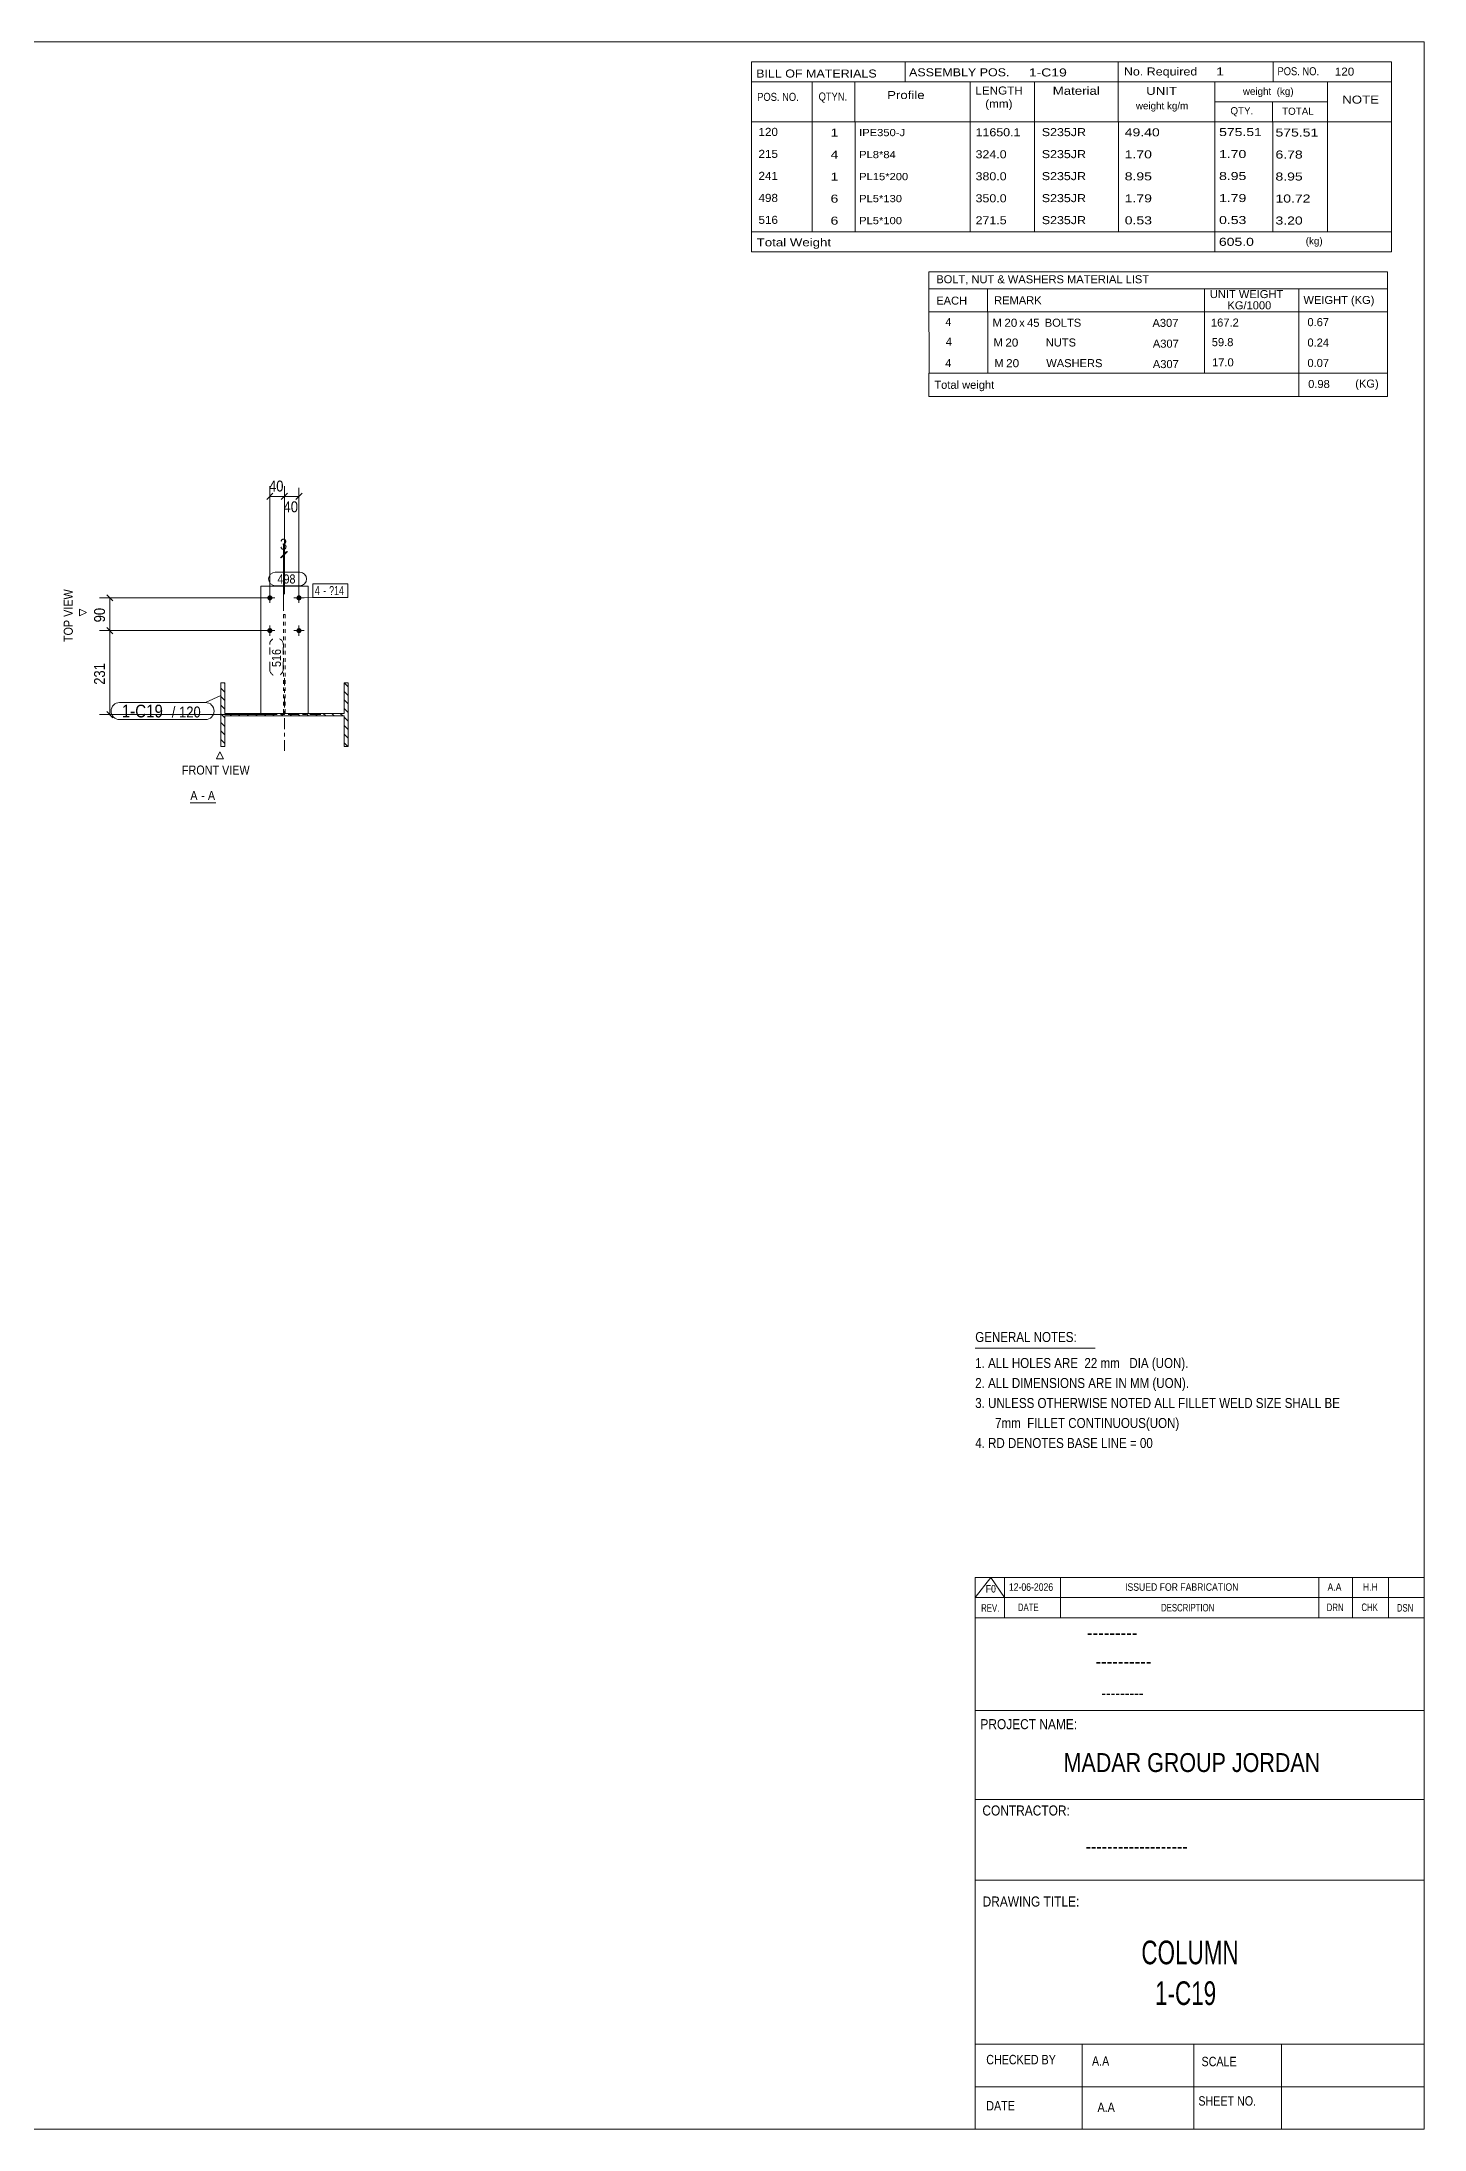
# Model space of a CAD drawing. Header units: millimetres. Extents: x 2 to 825, y 1 to 579.
# Drawn here: x 445 to 825, y 5 to 579 of the extents above; entities that cross this region are included whole.
import ezdxf

# ---------------------------------------------------------------- set-up
doc = ezdxf.new("R2010")
doc.units = ezdxf.units.MM
for name, pattern in [('XKITLINE00', [0]), ('XKITLINE01', [4, 1, -1, 1, -1]), ('XKITLINE02', [4, 2, -2]), ('XKITLINE03', [6, 3, -1, 1, -1])]:
    doc.linetypes.add(name, pattern=pattern)
for name, color, linetype, lineweight in [('Bolt', 3, 'Continuous', 0), ('BoltMark', 7, 'Continuous', 0), ('Dimensions', 7, 'Continuous', 0), ('DrawingSheet', 5, 'Continuous', 0), ('OtherObjectType', 7, 'Continuous', 0), ('Part', 2, 'Continuous', 0), ('PartMark', 7, 'Continuous', 0)]:
    doc.layers.add(name, color=color, linetype=linetype, lineweight=lineweight)
doc.styles.add('@ARIAL_UNICODE_MS_BOLD', font='ARIAL.TTF')
doc.styles.add('ARIAL', font='ARIAL.TTF')
doc.styles.add('ARIAL_NARROW', font='ARIALN.TTF')
doc.styles.add('COMIC_SANS_MS_BOLD', font='COMICBD.TTF')
doc.styles.add('SWIS721_EX_BT', font='ARIAL.TTF')
doc.styles.add('SWISSE', font='ARIAL.TTF')

# ---------------------------------------------------------------- blocks, each defined once
blk = doc.blocks.new('*A1')
at = {"layer": 'Part', "color": 7, "linetype": 'XKITLINE00', "lineweight": 0}
for p, q in [((495.1, 402.53), (494.9, 402.73)), ((529, 401.63), (527.9, 402.73)), ((527.9, 402.73), (527.9, 402.73)), ((495.1, 400.17), (494, 401.27)), ((495.1, 397.82), (494, 398.92)), ((495.1, 395.46), (494, 396.56)), ((529, 399.27), (527.9, 400.37)), ((529, 396.92), (527.9, 398.02)), ((495.1, 393.1), (494, 394.2)), ((495.1, 390.74), (494, 391.84)), ((496.93, 393.63), (496.23, 394.33)), ((499.28, 393.63), (498.58, 394.33)), ((501.64, 393.63), (500.94, 394.33)), ((504, 393.63), (503.3, 394.33)), ((506.35, 393.63), (505.65, 394.33)), ((508.71, 393.63), (508.01, 394.33)), ((511.07, 393.63), (510.37, 394.33)), ((513.43, 393.63), (512.73, 394.33)), ((515.78, 393.63), (515.08, 394.33)), ((518.14, 393.63), (517.44, 394.33)), ((520.5, 393.63), (519.8, 394.33)), ((522.86, 393.63), (522.16, 394.33)), ((525.21, 393.63), (524.51, 394.33)), ((527.57, 393.63), (526.87, 394.33)), ((529, 394.56), (527.9, 395.66)), ((529, 392.2), (527.9, 393.3)), ((529, 389.85), (527.9, 390.95)), ((495.1, 388.39), (494, 389.49)), ((495.1, 386.03), (494, 387.13)), ((529, 387.49), (527.9, 388.59)), ((528.9, 385.23), (527.9, 386.23))]:
    blk.add_line(p, q, dxfattribs=at)
blk = doc.blocks.new('*A57')
at = {"layer": 'Bolt'}
for points in [[(508.2, 426.05), (508.2, 426.01), (508.19, 425.98), (508.19, 425.95), (508.18, 425.91), (508.17, 425.88), (508.16, 425.85), (508.15, 425.81), (508.13, 425.78), (508.12, 425.75), (508.1, 425.72), (508.08, 425.69), (508.06, 425.67), (508.04, 425.64), (508.02, 425.61), (507.99, 425.59), (507.97, 425.56), (507.94, 425.54), (507.92, 425.52), (507.89, 425.5), (507.86, 425.48), (507.83, 425.46), (507.8, 425.45), (507.77, 425.44), (507.74, 425.42), (507.7, 425.41), (507.67, 425.4), (507.64, 425.4), (507.6, 425.39), (507.57, 425.39), (507.53, 425.38), (507.5, 425.38), (507.47, 425.38), (507.43, 425.39), (507.4, 425.39), (507.36, 425.4), (507.33, 425.4), (507.3, 425.41), (507.26, 425.42), (507.23, 425.44), (507.2, 425.45), (507.17, 425.46), (507.14, 425.48), (507.11, 425.5), (507.08, 425.52), (507.06, 425.54), (507.03, 425.56), (507.01, 425.59), (506.98, 425.61), (506.96, 425.64), (506.94, 425.67), (506.92, 425.69), (506.9, 425.72), (506.88, 425.75), (506.87, 425.78), (506.85, 425.81), (506.84, 425.85), (506.83, 425.88), (506.82, 425.91), (506.81, 425.95), (506.81, 425.98), (506.8, 426.01), (506.8, 426.05), (506.8, 426.08), (506.8, 426.12), (506.8, 426.15), (506.81, 426.18), (506.81, 426.22), (506.82, 426.25), (506.83, 426.29), (506.84, 426.32), (506.85, 426.35), (506.87, 426.38), (506.88, 426.41), (506.9, 426.44), (506.92, 426.47), (506.94, 426.5), (506.96, 426.53), (506.98, 426.55), (507.01, 426.58), (507.03, 426.6), (507.06, 426.62), (507.08, 426.64), (507.11, 426.66), (507.14, 426.68), (507.17, 426.7), (507.2, 426.71), (507.23, 426.73), (507.26, 426.74), (507.3, 426.75), (507.33, 426.76), (507.36, 426.77), (507.4, 426.77), (507.43, 426.78), (507.47, 426.78), (507.5, 426.78), (507.53, 426.78), (507.57, 426.78), (507.6, 426.77), (507.64, 426.77), (507.67, 426.76), (507.7, 426.75), (507.74, 426.74), (507.77, 426.73), (507.8, 426.71), (507.83, 426.7), (507.86, 426.68), (507.89, 426.66), (507.92, 426.64), (507.94, 426.62), (507.97, 426.6), (507.99, 426.58), (508.02, 426.55), (508.04, 426.53), (508.06, 426.5), (508.08, 426.47), (508.1, 426.44), (508.12, 426.41), (508.13, 426.38), (508.15, 426.35), (508.16, 426.32), (508.17, 426.29), (508.18, 426.25), (508.19, 426.22), (508.19, 426.18), (508.2, 426.15), (508.2, 426.12), (508.2, 426.08)], [(516.2, 426.05), (516.2, 426.01), (516.19, 425.98), (516.19, 425.95), (516.18, 425.91), (516.17, 425.88), (516.16, 425.85), (516.15, 425.81), (516.13, 425.78), (516.12, 425.75), (516.1, 425.72), (516.08, 425.69), (516.06, 425.67), (516.04, 425.64), (516.02, 425.61), (515.99, 425.59), (515.97, 425.56), (515.94, 425.54), (515.92, 425.52), (515.89, 425.5), (515.86, 425.48), (515.83, 425.46), (515.8, 425.45), (515.77, 425.44), (515.74, 425.42), (515.7, 425.41), (515.67, 425.4), (515.64, 425.4), (515.6, 425.39), (515.57, 425.39), (515.53, 425.38), (515.5, 425.38), (515.47, 425.38), (515.43, 425.39), (515.4, 425.39), (515.36, 425.4), (515.33, 425.4), (515.3, 425.41), (515.26, 425.42), (515.23, 425.44), (515.2, 425.45), (515.17, 425.46), (515.14, 425.48), (515.11, 425.5), (515.08, 425.52), (515.06, 425.54), (515.03, 425.56), (515.01, 425.59), (514.98, 425.61), (514.96, 425.64), (514.94, 425.67), (514.92, 425.69), (514.9, 425.72), (514.88, 425.75), (514.87, 425.78), (514.85, 425.81), (514.84, 425.85), (514.83, 425.88), (514.82, 425.91), (514.81, 425.95), (514.81, 425.98), (514.8, 426.01), (514.8, 426.05), (514.8, 426.08), (514.8, 426.12), (514.8, 426.15), (514.81, 426.18), (514.81, 426.22), (514.82, 426.25), (514.83, 426.29), (514.84, 426.32), (514.85, 426.35), (514.87, 426.38), (514.88, 426.41), (514.9, 426.44), (514.92, 426.47), (514.94, 426.5), (514.96, 426.53), (514.98, 426.55), (515.01, 426.58), (515.03, 426.6), (515.06, 426.62), (515.08, 426.64), (515.11, 426.66), (515.14, 426.68), (515.17, 426.7), (515.2, 426.71), (515.23, 426.73), (515.26, 426.74), (515.3, 426.75), (515.33, 426.76), (515.36, 426.77), (515.4, 426.77), (515.43, 426.78), (515.47, 426.78), (515.5, 426.78), (515.53, 426.78), (515.57, 426.78), (515.6, 426.77), (515.64, 426.77), (515.67, 426.76), (515.7, 426.75), (515.74, 426.74), (515.77, 426.73), (515.8, 426.71), (515.83, 426.7), (515.86, 426.68), (515.89, 426.66), (515.92, 426.64), (515.94, 426.62), (515.97, 426.6), (515.99, 426.58), (516.02, 426.55), (516.04, 426.53), (516.06, 426.5), (516.08, 426.47), (516.1, 426.44), (516.12, 426.41), (516.13, 426.38), (516.15, 426.35), (516.16, 426.32), (516.17, 426.29), (516.18, 426.25), (516.19, 426.22), (516.19, 426.18), (516.2, 426.15), (516.2, 426.12), (516.2, 426.08)], [(508.2, 417.05), (508.2, 417.01), (508.19, 416.98), (508.19, 416.95), (508.18, 416.91), (508.17, 416.88), (508.16, 416.85), (508.15, 416.81), (508.13, 416.78), (508.12, 416.75), (508.1, 416.72), (508.08, 416.69), (508.06, 416.67), (508.04, 416.64), (508.02, 416.61), (507.99, 416.59), (507.97, 416.56), (507.94, 416.54), (507.92, 416.52), (507.89, 416.5), (507.86, 416.48), (507.83, 416.46), (507.8, 416.45), (507.77, 416.44), (507.74, 416.42), (507.7, 416.41), (507.67, 416.4), (507.64, 416.4), (507.6, 416.39), (507.57, 416.39), (507.53, 416.38), (507.5, 416.38), (507.47, 416.38), (507.43, 416.39), (507.4, 416.39), (507.36, 416.4), (507.33, 416.4), (507.3, 416.41), (507.26, 416.42), (507.23, 416.44), (507.2, 416.45), (507.17, 416.46), (507.14, 416.48), (507.11, 416.5), (507.08, 416.52), (507.06, 416.54), (507.03, 416.56), (507.01, 416.59), (506.98, 416.61), (506.96, 416.64), (506.94, 416.67), (506.92, 416.69), (506.9, 416.72), (506.88, 416.75), (506.87, 416.78), (506.85, 416.81), (506.84, 416.85), (506.83, 416.88), (506.82, 416.91), (506.81, 416.95), (506.81, 416.98), (506.8, 417.01), (506.8, 417.05), (506.8, 417.08), (506.8, 417.12), (506.8, 417.15), (506.81, 417.18), (506.81, 417.22), (506.82, 417.25), (506.83, 417.29), (506.84, 417.32), (506.85, 417.35), (506.87, 417.38), (506.88, 417.41), (506.9, 417.44), (506.92, 417.47), (506.94, 417.5), (506.96, 417.53), (506.98, 417.55), (507.01, 417.58), (507.03, 417.6), (507.06, 417.62), (507.08, 417.64), (507.11, 417.66), (507.14, 417.68), (507.17, 417.7), (507.2, 417.71), (507.23, 417.73), (507.26, 417.74), (507.3, 417.75), (507.33, 417.76), (507.36, 417.77), (507.4, 417.77), (507.43, 417.78), (507.47, 417.78), (507.5, 417.78), (507.53, 417.78), (507.57, 417.78), (507.6, 417.77), (507.64, 417.77), (507.67, 417.76), (507.7, 417.75), (507.74, 417.74), (507.77, 417.73), (507.8, 417.71), (507.83, 417.7), (507.86, 417.68), (507.89, 417.66), (507.92, 417.64), (507.94, 417.62), (507.97, 417.6), (507.99, 417.58), (508.02, 417.55), (508.04, 417.53), (508.06, 417.5), (508.08, 417.47), (508.1, 417.44), (508.12, 417.41), (508.13, 417.38), (508.15, 417.35), (508.16, 417.32), (508.17, 417.29), (508.18, 417.25), (508.19, 417.22), (508.19, 417.18), (508.2, 417.15), (508.2, 417.12), (508.2, 417.08)], [(516.2, 417.05), (516.2, 417.01), (516.19, 416.98), (516.19, 416.95), (516.18, 416.91), (516.17, 416.88), (516.16, 416.85), (516.15, 416.81), (516.13, 416.78), (516.12, 416.75), (516.1, 416.72), (516.08, 416.69), (516.06, 416.67), (516.04, 416.64), (516.02, 416.61), (515.99, 416.59), (515.97, 416.56), (515.94, 416.54), (515.92, 416.52), (515.89, 416.5), (515.86, 416.48), (515.83, 416.46), (515.8, 416.45), (515.77, 416.44), (515.74, 416.42), (515.7, 416.41), (515.67, 416.4), (515.64, 416.4), (515.6, 416.39), (515.57, 416.39), (515.53, 416.38), (515.5, 416.38), (515.47, 416.38), (515.43, 416.39), (515.4, 416.39), (515.36, 416.4), (515.33, 416.4), (515.3, 416.41), (515.26, 416.42), (515.23, 416.44), (515.2, 416.45), (515.17, 416.46), (515.14, 416.48), (515.11, 416.5), (515.08, 416.52), (515.06, 416.54), (515.03, 416.56), (515.01, 416.59), (514.98, 416.61), (514.96, 416.64), (514.94, 416.67), (514.92, 416.69), (514.9, 416.72), (514.88, 416.75), (514.87, 416.78), (514.85, 416.81), (514.84, 416.85), (514.83, 416.88), (514.82, 416.91), (514.81, 416.95), (514.81, 416.98), (514.8, 417.01), (514.8, 417.05), (514.8, 417.08), (514.8, 417.12), (514.8, 417.15), (514.81, 417.18), (514.81, 417.22), (514.82, 417.25), (514.83, 417.29), (514.84, 417.32), (514.85, 417.35), (514.87, 417.38), (514.88, 417.41), (514.9, 417.44), (514.92, 417.47), (514.94, 417.5), (514.96, 417.53), (514.98, 417.55), (515.01, 417.58), (515.03, 417.6), (515.06, 417.62), (515.08, 417.64), (515.11, 417.66), (515.14, 417.68), (515.17, 417.7), (515.2, 417.71), (515.23, 417.73), (515.26, 417.74), (515.3, 417.75), (515.33, 417.76), (515.36, 417.77), (515.4, 417.77), (515.43, 417.78), (515.47, 417.78), (515.5, 417.78), (515.53, 417.78), (515.57, 417.78), (515.6, 417.77), (515.64, 417.77), (515.67, 417.76), (515.7, 417.75), (515.74, 417.74), (515.77, 417.73), (515.8, 417.71), (515.83, 417.7), (515.86, 417.68), (515.89, 417.66), (515.92, 417.64), (515.94, 417.62), (515.97, 417.6), (515.99, 417.58), (516.02, 417.55), (516.04, 417.53), (516.06, 417.5), (516.08, 417.47), (516.1, 417.44), (516.12, 417.41), (516.13, 417.38), (516.15, 417.35), (516.16, 417.32), (516.17, 417.29), (516.18, 417.25), (516.19, 417.22), (516.19, 417.18), (516.2, 417.15), (516.2, 417.12), (516.2, 417.08)]]:
    blk.add_hatch(color=3, dxfattribs=at).paths.add_polyline_path(points, flags=17)
at = {"layer": 'Bolt', "color": 3, "linetype": 'XKITLINE00', "lineweight": 0}
for p, q in [((508.9, 426.08), (506.1, 426.08)), ((507.5, 427.48), (507.5, 424.68)), ((516.9, 426.08), (514.1, 426.08)), ((515.5, 427.48), (515.5, 424.68)), ((508.9, 417.08), (506.1, 417.08)), ((507.5, 418.48), (507.5, 415.68)), ((516.9, 417.08), (514.1, 417.08)), ((515.5, 418.48), (515.5, 415.68))]:
    blk.add_line(p, q, dxfattribs=at)
blk = doc.blocks.new('*A58')
at = {"layer": 'Part', "color": 2, "linetype": 'XKITLINE00', "lineweight": 0}
for p, q in [((494, 385.23), (494, 402.73)), ((494, 402.73), (495.1, 402.73)), ((495.1, 402.73), (495.1, 394.33)), ((527.9, 402.73), (529, 402.73)), ((527.9, 394.33), (527.9, 402.73)), ((529, 402.73), (529, 385.23)), ((495.1, 394.33), (527.9, 394.33)), ((527.9, 393.63), (495.1, 393.63)), ((495.1, 393.63), (495.1, 385.23)), ((527.9, 385.23), (527.9, 393.63)), ((495.1, 385.23), (494, 385.23)), ((529, 385.23), (527.9, 385.23))]:
    blk.add_line(p, q, dxfattribs=at)
at = {"layer": 'Part', "color": 7, "linetype": 'XKITLINE03', "lineweight": 0}
for p, q in [((511.5, 383.98), (511.5, 403.98)), ((521.5, 393.98), (501.5, 393.98))]:
    blk.add_line(p, q, dxfattribs=at)
blk = doc.blocks.new('*A59')
at = {"layer": 'Part', "color": 7, "linetype": 'XKITLINE01', "lineweight": 0}
for p, q in [((511.75, 421.48), (511.25, 421.48)), ((511.25, 421.48), (511.25, 394.33)), ((511.75, 421.48), (511.75, 394.33)), ((511.75, 394.33), (511.25, 394.33)), ((511.25, 394.33), (511.75, 394.33))]:
    blk.add_line(p, q, dxfattribs=at)
blk = doc.blocks.new('*A60')
at = {"layer": 'Part', "color": 2, "linetype": 'XKITLINE00', "lineweight": 0}
for p, q in [((505, 429.33), (518, 429.33)), ((505, 429.33), (505, 394.33)), ((518, 429.33), (518, 394.33))]:
    blk.add_line(p, q, dxfattribs=at)
at = {"layer": 'Part', "color": 7, "linetype": 'XKITLINE01', "lineweight": 0}
blk.add_line((505, 394.33), (518, 394.33), dxfattribs=at)
blk = doc.blocks.new('*A66')
at = {"layer": 'DrawingSheet', "color": 5, "linetype": 'XKITLINE00', "lineweight": 0}
for p, q in [((825, 579), (5, 579)), ((5, 579), (5, 5)), ((825, 5), (825, 579)), ((5, 5), (825, 5))]:
    blk.add_line(p, q, dxfattribs=at)
at = {"layer": 'DrawingSheet', "color": 5, "style": 'ARIAL', "width": 0.85}
blk.add_text('Tekla structures', height=2, rotation=90, dxfattribs=at).set_placement((4.5, 5.5))
blk = doc.blocks.new('*A67')
at = {"layer": 'OtherObjectType', "color": 7, "linetype": 'XKITLINE00', "lineweight": 0}
for p, q in [((688.76, 515.75), (688.75, 504.75)), ((688.75, 511.1), (814.88, 511.1)), ((688.76, 515.75), (814.88, 515.75)), ((704.87, 511.11), (704.87, 504.75)), ((764.57, 511.11), (764.57, 504.75)), ((790.47, 511.09), (790.47, 504.75)), ((814.88, 515.75), (814.88, 504.75)), ((688.76, 504.72), (688.76, 499.22)), ((688.77, 504.75), (814.88, 504.75)), ((704.92, 504.75), (704.92, 499.13)), ((764.57, 504.75), (764.57, 499.13)), ((790.5, 504.75), (790.5, 499.25)), ((814.88, 504.75), (814.88, 499.25)), ((688.79, 499.13), (688.79, 493.52)), ((704.95, 499.13), (704.95, 493.51)), ((764.57, 499.13), (764.57, 493.51)), ((790.5, 499.13), (790.5, 493.63)), ((814.88, 499.13), (814.88, 493.63)), ((814.88, 487.9), (688.75, 487.93)), ((688.79, 493.5), (688.79, 487.93)), ((704.95, 493.51), (704.95, 487.89)), ((764.57, 493.51), (764.57, 487.89)), ((790.5, 493.51), (790.5, 487.9)), ((814.88, 493.51), (814.88, 487.9)), ((688.78, 487.89), (688.78, 481.49)), ((688.85, 487.89), (814.87, 487.89)), ((790.5, 487.86), (790.5, 481.44)), ((814.87, 487.86), (814.87, 481.45)), ((688.77, 481.45), (814.87, 481.45))]:
    blk.add_line(p, q, dxfattribs=at)
at = {"layer": 'OtherObjectType', "color": 7, "style": 'ARIAL_NARROW'}
for s, width, p in [('BOLT, NUT & WASHERS MATERIAL LIST', 1.211571, (690.79, 512.59)), ('EACH', 1.211571, (690.78, 506.72)), ('REMARK', 1.211571, (706.7, 506.81)), ('UNIT WEIGHT', 1.211571, (766.03, 508.52)), (' KG/1000', 1.211571, (770.02, 505.43)), ('WEIGHT (KG)', 1.211571, (791.78, 506.9)), ('4', 1.211571, (693.26, 500.85)), ('M', 1.211571, (706.26, 500.65)), ('20', 1.275, (709.5, 500.63)), ('x', 1.211571, (713.58, 500.63)), ('45', 1.211571, (715.76, 500.62)), ('BOLTS', 1.211571, (720.63, 500.64)), ('A307', 1.211571, (750.25, 500.59)), ('167.2', 1.211571, (766.34, 500.68)), ('0.67', 1.211571, (792.87, 500.81)), ('4', 1.211571, (693.4, 495.41)), ('M', 1.211571, (706.54, 495.21)), ('20', 1.275, (709.78, 495.19)), ('NUTS', 1.211571, (720.91, 495.21)), ('A307', 1.211571, (750.35, 494.89)), ('59.8', 1.211571, (766.56, 495.3)), ('0.24', 1.211571, (792.87, 495.19)), ('4', 1.211571, (693.24, 489.54)), ('M', 1.211571, (706.76, 489.54)), ('20', 1.275, (710, 489.52)), ('WASHERS', 1.211571, (721.04, 489.53)), ('A307', 1.211571, (750.35, 489.27)), ('17.0', 1.211571, (766.64, 489.74)), ('0.07', 1.211571, (792.87, 489.58)), ('Total weight', 1.211571, (690.26, 483.57)), ('0.98', 1.211571, (793.07, 483.8)), ('(KG)', 1.211571, (806.02, 483.9))]:
    blk.add_text(s, height=2.2, dxfattribs=dict(at, width=width)).set_placement(p)
blk = doc.blocks.new('*A68')
at = {"layer": 'OtherObjectType', "color": 7, "linetype": 'XKITLINE00', "lineweight": 0}
blk.add_line((701.5, 219.82), (734.5, 219.82), dxfattribs=at)
at = {"layer": 'OtherObjectType', "color": 7, "style": 'ARIAL_NARROW', "width": 1.008832}
for s, p in [('GENERAL NOTES:', (701.5, 221.47)), ('1. ALL HOLES ARE  22 mm   DIA (UON).', (701.5, 214.32)), ('2. ALL DIMENSIONS ARE IN MM (UON).', (701.5, 208.82)), ('3. UNLESS OTHERWISE NOTED ALL FILLET WELD SIZE SHALL BE', (701.5, 203.32)), ('7mm  FILLET CONTINUOUS(UON)', (706.95, 197.82)), ('4. RD DENOTES BASE LINE = 00', (701.5, 192.32))]:
    blk.add_text(s, height=2.75, dxfattribs=at).set_placement(p)
blk = doc.blocks.new('*A69')
at = {"layer": 'OtherObjectType', "color": 7, "linetype": 'XKITLINE00', "lineweight": 0}
for p, q in [((701.5, 156.76), (825, 156.76)), ((701.5, 151.21), (705.82, 156.76)), ((701.5, 151.21), (701.5, 156.76)), ((705.82, 156.76), (709.53, 151.21)), ((709.53, 151.21), (709.53, 156.76)), ((724.97, 151.21), (724.97, 156.76)), ((795.98, 151.21), (795.98, 156.76)), ((805.24, 151.21), (805.24, 156.76)), ((815.12, 151.21), (815.12, 156.76)), ((825, 151.21), (825, 156.76)), ((701.5, 151.21), (825, 151.21)), ((701.5, 145.65), (701.5, 151.21)), ((705.21, 151.21), (825, 151.21)), ((709.53, 145.65), (709.53, 151.21)), ((724.97, 145.65), (724.97, 151.21)), ((795.98, 145.65), (795.98, 151.21)), ((805.24, 145.65), (805.24, 151.21)), ((815.12, 145.65), (815.12, 151.21)), ((825, 145.65), (825, 151.21))]:
    blk.add_line(p, q, dxfattribs=at)
at = {"layer": 'OtherObjectType', "color": 7, "style": 'ARIAL_NARROW'}
for s, height, width, p in [('12-06-2026', 2.058, 1.008832, (710.76, 153.06)), ('ISSUED FOR FABRICATION', 2.0583, 1.008832, (742.71, 153.06)), ('A.A', 2.058, 1.008832, (798.4, 153.06)), ('H.H', 2.058, 1.008832, (808.13, 153.06)), ('REV.', 2.058, 0.907949, (703.13, 147.31)), ('F0', 2.058, 1.008832, (704.4, 152.59)), ('DATE', 2.058, 0.907949, (713.23, 147.5)), ('DESCRIPTION', 2.0583, 0.907949, (752.61, 147.39)), ('DRN', 2.058, 0.907949, (798.17, 147.47)), ('CHK', 2.058, 0.907949, (807.72, 147.5)), ('DSN', 2.058, 0.907949, (817.47, 147.35))]:
    blk.add_text(s, height=height, dxfattribs=dict(at, width=width)).set_placement(p)
blk = doc.blocks.new('*A71')
at = {"layer": 'OtherObjectType', "color": 2, "linetype": 'XKITLINE00', "lineweight": 0}
for p, q in [((701.5, 145.65), (825, 145.65)), ((701.5, 5), (701.5, 145.64)), ((824.98, 145.64), (825, 5)), ((825, 120.14), (701.5, 120.14)), ((701.5, 95.63), (825, 95.63)), ((825, 73.49), (701.5, 73.49)), ((825, 28.4), (701.5, 28.4)), ((730.94, 28.4), (730.94, 5)), ((761.62, 5), (761.62, 28.4)), ((785.75, 5), (785.75, 28.4)), ((825, 16.7), (701.5, 16.7)), ((825, 5), (701.5, 5))]:
    blk.add_line(p, q, dxfattribs=at)
at = {"layer": 'OtherObjectType', "color": 4, "style": '@ARIAL_UNICODE_MS_BOLD', "width": 0.85}
blk.add_text('---------', height=3.9, dxfattribs=at).set_placement((732.23, 139.59))
at = {"layer": 'OtherObjectType', "color": 7, "style": 'ARIAL', "width": 0.85}
for s, height, p in [('----------', 3.9, (734.56, 131.77)), ('---------', 3.25, (736.21, 123.31))]:
    blk.add_text(s, height=height, dxfattribs=at).set_placement(p)
at = {"layer": 'OtherObjectType', "color": 3, "width": 0.85}
for s, style, p in [('PROJECT NAME:', 'SWIS721_EX_BT', (702.92, 115.01)), ('CONTRACTOR:', 'SWISSE', (703.47, 91.27)), ('DRAWING TITLE:', 'SWIS721_EX_BT', (703.53, 66.24))]:
    blk.add_text(s, height=2.7618, dxfattribs=dict(at, style=style)).set_placement(p)
at = {"layer": 'OtherObjectType', "color": 7, "width": 0.85}
for s, height, p in [('MADAR GROUP JORDAN', 5.2, (725.79, 103.23)), ('CHECKED BY', 2.592, (704.53, 22.86)), ('A.A', 2.592, (733.61, 22.45)), ('SCALE', 2.592, (763.74, 22.33)), ('DATE', 2.592, (704.54, 10.16)), ('A.A', 2.592, (735.14, 9.76)), ('SHEET NO.', 2.592, (762.87, 11.49))]:
    blk.add_text(s, height=height, dxfattribs=at).set_placement(p)
at = {"layer": 'OtherObjectType', "color": 1}
for s, height, style, width, p in [('-------------------', 3.9, 'COMIC_SANS_MS_BOLD', 0.85, (731.87, 80.86)), ('COLUMN', 6.5, 'ARIAL', 0.68, (747.19, 50.37)), ('1-C19', 6.5, 'ARIAL', 0.68, (750.95, 39.17))]:
    blk.add_text(s, height=height, dxfattribs=dict(at, style=style, width=width)).set_placement(p)
blk = doc.blocks.new('*A72')
at = {"layer": 'OtherObjectType', "color": 7, "linetype": 'XKITLINE00', "lineweight": 0}
for p, q in [((639.98, 573.5), (815.98, 573.5)), ((639.98, 573.5), (639.98, 562.5)), ((682.26, 573.42), (682.26, 567.87)), ((740.85, 568), (740.85, 573.5)), ((783.43, 567.96), (783.43, 573.42)), ((815.98, 568), (815.98, 573.5)), ((639.98, 568), (815.98, 568)), ((656.64, 568), (656.64, 557)), ((668.4, 567.98), (668.4, 557.03)), ((700.12, 567.99), (700.13, 557)), ((717.78, 567.98), (717.78, 557)), ((740.85, 567.98), (740.85, 557)), ((767.43, 568), (767.43, 557)), ((798.42, 568), (798.42, 557)), ((815.98, 568), (815.98, 562.5)), ((639.98, 562.5), (639.98, 557)), ((639.98, 557), (815.98, 557)), ((639.98, 557), (639.98, 550.95)), ((656.63, 557), (656.63, 550.95)), ((668.44, 556.99), (668.44, 550.95)), ((700.12, 557), (700.11, 550.95)), ((717.79, 557), (717.79, 550.95)), ((740.87, 557), (740.87, 550.95)), ((767.44, 557), (767.44, 550.95)), ((767.45, 562.52), (798.45, 562.52)), ((783.28, 562.52), (783.28, 557)), ((783.33, 556.95), (783.33, 550.95)), ((798.43, 557), (798.43, 550.95)), ((815.98, 562.5), (815.98, 557)), ((815.98, 557), (815.98, 550.95)), ((639.98, 550.95), (639.98, 544.9)), ((656.63, 550.95), (656.63, 544.9)), ((668.44, 550.94), (668.44, 544.9)), ((700.12, 550.95), (700.11, 544.9)), ((717.79, 550.95), (717.79, 544.9)), ((740.87, 550.95), (740.87, 544.9)), ((767.44, 550.95), (767.44, 544.9)), ((783.33, 550.9), (783.33, 544.9)), ((798.43, 550.95), (798.43, 544.9)), ((815.98, 550.95), (815.98, 544.9)), ((639.98, 544.9), (639.98, 538.85)), ((656.63, 544.9), (656.63, 538.85)), ((668.44, 544.89), (668.44, 538.85)), ((700.12, 544.9), (700.11, 538.85)), ((717.79, 544.9), (717.79, 538.85)), ((740.87, 544.9), (740.87, 538.85)), ((767.44, 544.9), (767.44, 538.85)), ((783.33, 544.85), (783.33, 538.85)), ((798.43, 544.9), (798.43, 538.85)), ((815.98, 544.9), (815.98, 538.85)), ((639.98, 538.85), (639.98, 532.8)), ((656.63, 538.85), (656.63, 532.8)), ((668.44, 538.84), (668.44, 532.8)), ((700.12, 538.85), (700.11, 532.8)), ((717.79, 538.85), (717.79, 532.8)), ((740.87, 538.85), (740.87, 532.8)), ((767.44, 538.85), (767.44, 532.8)), ((783.33, 538.8), (783.33, 532.8)), ((798.43, 538.85), (798.43, 532.8)), ((815.98, 538.85), (815.98, 532.8)), ((639.98, 532.8), (639.98, 526.75)), ((656.63, 532.8), (656.63, 526.75)), ((668.44, 532.79), (668.44, 526.75)), ((700.12, 532.8), (700.11, 526.75)), ((717.79, 532.8), (717.79, 526.75)), ((740.87, 532.8), (740.87, 526.75)), ((767.44, 532.8), (767.44, 526.75)), ((783.33, 532.75), (783.33, 526.75)), ((798.43, 532.8), (798.43, 526.75)), ((815.98, 532.8), (815.98, 526.75)), ((639.98, 526.75), (815.98, 526.75)), ((639.98, 526.75), (639.98, 521.25)), ((767.44, 526.75), (767.44, 521.25)), ((815.98, 526.75), (815.98, 521.25)), ((639.98, 521.25), (815.98, 521.25))]:
    blk.add_line(p, q, dxfattribs=at)
at = {"layer": 'OtherObjectType', "color": 7, "style": 'ARIAL_NARROW'}
for s, height, width, p in [('BILL OF MATERIALS', 2.2, 1.36, (641.25, 569.16)), ('ASSEMBLY POS.', 2.2, 1.36, (683.3, 569.5)), ('1-C19', 2.2, 1.525501, (716.23, 569.46)), ('No. Required', 2.2, 1.36, (742.39, 569.72)), ('1', 2.2, 1.525501, (767.75, 569.72)), ('POS. NO.', 2.2, 1.02, (784.63, 569.79)), ('120', 2.2, 1.270501, (800.4, 569.69)), ('POS. NO.', 2.2, 1.02, (641.53, 562.74)), ('QTYN.', 2.2, 1.02, (658.42, 562.84)), ('Profile', 2.2, 1.445, (677.26, 563.25)), ('LENGTH', 2.2, 1.275, (701.54, 564.49)), ('(mm)', 2.2, 1.275, (704.26, 560.86)), ('Material', 2.2, 1.445, (722.81, 564.41)), ('UNIT', 2.2, 1.445, (748.52, 564.4)), ('weight  (kg)', 1.98, 1.19, (775.11, 564.39)), ('NOTE', 2.2, 1.445, (802.44, 561.99)), ('weight kg/m', 1.98, 1.19, (745.69, 560.4)), ('QTY.', 1.98, 1.19, (771.68, 559.03)), ('TOTAL', 1.98, 1.19, (785.9, 558.91)), ('120', 2.2, 1.270501, (641.89, 553.12)), ('1', 2.2, 1.525501, (661.71, 552.91)), ('IPE350-J', 1.98, 1.355501, (669.56, 553.04)), ('11650.1', 2.2, 1.355501, (701.59, 553.01)), ('S235JR', 2.2, 1.355501, (719.81, 553.05)), ('49.40', 2.2, 1.525501, (742.62, 552.99)), ('575.51', 2.2, 1.525501, (768.57, 553.07)), ('575.51', 2.2, 1.525501, (784.08, 552.94)), ('215', 2.2, 1.270501, (641.89, 547.07)), ('4', 2.2, 1.525501, (661.71, 546.86)), ('PL8*84', 1.98, 1.355501, (669.56, 546.99)), ('324.0', 2.2, 1.355501, (701.59, 546.96)), ('S235JR', 2.2, 1.355501, (719.81, 547)), ('1.70', 2.2, 1.525501, (742.62, 546.94)), ('1.70', 2.2, 1.525501, (768.57, 547.02)), ('6.78', 2.2, 1.525501, (784.08, 546.89)), ('241', 2.2, 1.270501, (641.89, 541.02)), ('1', 2.2, 1.525501, (661.71, 540.81)), ('PL15*200', 1.98, 1.355501, (669.56, 540.94)), ('380.0', 2.2, 1.355501, (701.59, 540.91)), ('S235JR', 2.2, 1.355501, (719.81, 540.95)), ('8.95', 2.2, 1.525501, (742.62, 540.89)), ('8.95', 2.2, 1.525501, (768.57, 540.97)), ('8.95', 2.2, 1.525501, (784.08, 540.84)), ('498', 2.2, 1.270501, (641.89, 534.97)), ('6', 2.2, 1.525501, (661.71, 534.76)), ('PL5*130', 1.98, 1.355501, (669.56, 534.89)), ('350.0', 2.2, 1.355501, (701.59, 534.86)), ('S235JR', 2.2, 1.355501, (719.81, 534.9)), ('1.79', 2.2, 1.525501, (742.62, 534.84)), ('1.79', 2.2, 1.525501, (768.57, 534.92)), ('10.72', 2.2, 1.525501, (784.08, 534.79)), ('516', 2.2, 1.270501, (641.89, 528.92)), ('6', 2.2, 1.525501, (661.71, 528.71)), ('PL5*100', 1.98, 1.355501, (669.56, 528.84)), ('271.5', 2.2, 1.355501, (701.59, 528.81)), ('S235JR', 2.2, 1.355501, (719.81, 528.85)), ('0.53', 2.2, 1.525501, (742.62, 528.79)), ('0.53', 2.2, 1.525501, (768.57, 528.87)), ('3.20', 2.2, 1.525501, (784.08, 528.74)), ('Total Weight', 2.2, 1.445, (641.4, 522.74)), ('605.0', 2.2, 1.525501, (768.52, 522.89)), ('(kg)', 1.98, 1.19, (792.4, 523.26))]:
    blk.add_text(s, height=height, dxfattribs=dict(at, width=width)).set_placement(p)
blk = doc.blocks.new('*A137')
at = {"layer": 'Dimensions', "color": 7, "linetype": 'XKITLINE00', "lineweight": 0}
for p, q in [((506.5, 417.08), (460.65, 417.08)), ((462.65, 417.93), (464.35, 416.23)), ((463.5, 393.98), (463.5, 417.08)), ((506.5, 393.98), (460.65, 393.98)), ((462.65, 394.83), (464.35, 393.13))]:
    blk.add_line(p, q, dxfattribs=at)
at = {"layer": 'Dimensions', "color": 3}
for p in [(463.5, 417.08), (463.5, 393.98)]:
    blk.add_point(p, dxfattribs=at)
at = {"layer": 'Dimensions', "color": 3, "style": 'ARIAL', "width": 0.85}
blk.add_text('231', height=3, rotation=90.00021, dxfattribs=at).set_placement((462.15, 402.19))
blk = doc.blocks.new('*A138')
at = {"layer": 'Dimensions', "color": 7, "linetype": 'XKITLINE00', "lineweight": 0}
for p, q in [((506.5, 426.08), (460.65, 426.08)), ((462.65, 426.93), (464.35, 425.23)), ((463.5, 417.08), (463.5, 426.08)), ((506.5, 417.08), (460.65, 417.08)), ((462.65, 417.93), (464.35, 416.23))]:
    blk.add_line(p, q, dxfattribs=at)
at = {"layer": 'Dimensions', "color": 3}
for p in [(463.5, 426.08), (463.5, 417.08)]:
    blk.add_point(p, dxfattribs=at)
at = {"layer": 'Dimensions', "color": 3, "style": 'ARIAL', "width": 0.85}
blk.add_text('90', height=3, rotation=90.00021, dxfattribs=at).set_placement((462.15, 419.36))
blk = doc.blocks.new('*A139')
at = {"layer": 'Dimensions', "color": 7, "linetype": 'XKITLINE00', "lineweight": 0}
for p, q in [((508.35, 454.83), (506.65, 453.13)), ((507.5, 427.08), (507.5, 456.83)), ((507.5, 453.98), (511.5, 453.98)), ((512.35, 454.83), (510.65, 453.13)), ((511.5, 427.08), (511.5, 456.83))]:
    blk.add_line(p, q, dxfattribs=at)
at = {"layer": 'Dimensions', "color": 3}
for p in [(507.5, 453.98), (511.5, 453.98)]:
    blk.add_point(p, dxfattribs=at)
at = {"layer": 'Dimensions', "color": 3, "style": 'ARIAL', "width": 0.85}
blk.add_text('40', height=3, dxfattribs=at).set_placement((507.27, 455.33))
blk = doc.blocks.new('*A140')
at = {"layer": 'Dimensions', "color": 7, "linetype": 'XKITLINE00', "lineweight": 0}
for p, q in [((512.35, 454.83), (510.65, 453.13)), ((511.5, 427.08), (511.5, 456.38)), ((511.5, 453.98), (515.5, 453.98)), ((516.35, 454.83), (514.65, 453.13)), ((515.5, 427.08), (515.5, 456.38))]:
    blk.add_line(p, q, dxfattribs=at)
at = {"layer": 'Dimensions', "color": 3}
for p in [(511.5, 453.98), (515.5, 453.98)]:
    blk.add_point(p, dxfattribs=at)
at = {"layer": 'Dimensions', "color": 3, "style": 'ARIAL', "width": 0.85}
blk.add_text('40', height=3, dxfattribs=at).set_placement((511.27, 449.63))
blk = doc.blocks.new('*A141')
at = {"layer": 'Dimensions', "color": 7, "linetype": 'XKITLINE00', "lineweight": 0}
for p, q in [((512.1, 438.83), (510.4, 437.13)), ((512.35, 438.83), (510.65, 437.13)), ((511.25, 422.48), (511.25, 440.83)), ((511.25, 437.98), (511.5, 437.98)), ((511.5, 427.08), (511.5, 440.83))]:
    blk.add_line(p, q, dxfattribs=at)
at = {"layer": 'Dimensions', "color": 3}
for p in [(511.25, 437.98), (511.5, 437.98)]:
    blk.add_point(p, dxfattribs=at)
at = {"layer": 'Dimensions', "color": 3, "style": 'ARIAL', "width": 0.85}
blk.add_text('3', height=3, dxfattribs=at).set_placement((510.26, 439.33))
blk = doc.blocks.new('*A142')
at = {"layer": 'BoltMark', "color": 7, "linetype": 'XKITLINE00', "lineweight": 0}
for p, q in [((515.5, 426.08), (519.27, 426.23)), ((519.27, 429.93), (528.96, 429.93)), ((519.27, 426.23), (519.27, 429.93)), ((519.27, 426.23), (528.96, 426.23)), ((528.96, 426.23), (528.96, 429.93))]:
    blk.add_line(p, q, dxfattribs=at)
at = {"layer": 'BoltMark', "color": 3, "style": 'ARIAL_NARROW', "width": 0.85}
for s, p in [('4', (519.87, 426.83)), ('-', (522.14, 426.83)), ('?14', (523.8, 426.83))]:
    blk.add_text(s, height=2.5, dxfattribs=at).set_placement(p)
blk = doc.blocks.new('*A143')
at = {"layer": 'PartMark', "color": 7, "linetype": 'XKITLINE00', "lineweight": 0}
for p, q in [((508.99, 433.13), (515.75, 433.13)), ((508.99, 429.43), (515.75, 429.43))]:
    blk.add_line(p, q, dxfattribs=at)
for centre, start, end in [((508.99, 431.28), 90, 270), ((515.75, 431.28), 270, 90)]:
    blk.add_arc(centre, 1.85, start, end, dxfattribs=at)
at = {"layer": 'PartMark', "color": 3, "style": 'ARIAL', "width": 0.85}
blk.add_text('498', height=2.5, dxfattribs=at).set_placement((509.59, 430.03))
blk = doc.blocks.new('*A144')
at = {"layer": 'PartMark', "color": 7, "linetype": 'XKITLINE02', "lineweight": 0}
for p, q in [((507.45, 406.47), (507.45, 413.23)), ((511.15, 406.47), (511.15, 413.23))]:
    blk.add_line(p, q, dxfattribs=at)
for centre, start, end in [((509.3, 413.23), 0, 180), ((509.3, 406.47), 180, 0)]:
    blk.add_arc(centre, 1.85, start, end, dxfattribs=at)
at = {"layer": 'PartMark', "color": 3, "style": 'ARIAL', "width": 0.85}
blk.add_text('516', height=2.5, rotation=90.00021, dxfattribs=at).set_placement((510.55, 407.07))
blk = doc.blocks.new('*A145')
at = {"layer": 'PartMark', "color": 7, "linetype": 'XKITLINE00', "lineweight": 0}
for p, q in [((466.16, 397.31), (489.81, 397.31)), ((494.05, 399.2), (489.81, 397.31)), ((466.16, 392.61), (489.81, 392.61))]:
    blk.add_line(p, q, dxfattribs=at)
for centre, start, end in [((466.16, 394.96), 90, 270), ((489.81, 394.96), 270, 90)]:
    blk.add_arc(centre, 2.35, start, end, dxfattribs=at)
at = {"layer": 'PartMark', "color": 1, "style": 'ARIAL', "width": 0.85}
blk.add_text('1-C19', height=3.5, dxfattribs=at).set_placement((466.76, 393.21))
at = {"layer": 'PartMark', "color": 3, "style": 'ARIAL', "width": 0.85}
for s, p in [('/', (480.52, 393.21)), ('120', (482.53, 393.21))]:
    blk.add_text(s, height=3, dxfattribs=at).set_placement(p)
blk = doc.blocks.new('*A146')
at = {"layer": 'OtherObjectType', "color": 7, "linetype": 'XKITLINE00', "lineweight": 0}
for p, q in [((455.17, 421.14), (455.17, 423.02)), ((457.05, 422.08), (455.17, 421.14)), ((455.17, 423.02), (457.05, 422.08)), ((457.05, 422.08), (457.05, 422.08)), ((492.84, 381.86), (493.77, 383.73)), ((494.71, 381.86), (492.84, 381.86)), ((493.77, 383.73), (494.71, 381.86)), ((493.77, 383.73), (493.77, 383.73)), ((485.62, 369.73), (492.68, 369.73))]:
    blk.add_line(p, q, dxfattribs=at)
at = {"layer": 'OtherObjectType', "color": 7, "style": 'ARIAL', "width": 0.85}
blk.add_text('TOP VIEW', height=2.5, rotation=90, dxfattribs=at).set_placement((453.3, 413.93))
for s, p in [('FRONT VIEW', (483.31, 377.48)), ('A', (485.62, 370.48)), ('-', (488.6, 370.48)), ('A', (490.45, 370.48))]:
    blk.add_text(s, height=2.5, dxfattribs=at).set_placement(p)

msp = doc.modelspace()

# ---------------------------------------------------------------- block references
at = {"lineweight": 0}
for name in ['*A66', '*A72', '*A67', '*A139', '*A140', '*A141', '*A143', '*A138', '*A60', '*A57', '*A142', '*A59', '*A137', '*A144', '*A58', '*A1', '*A145', '*A68', '*A69', '*A71']:
    msp.add_blockref(name, (0, 0), dxfattribs=at)
at = {"layer": 'OtherObjectType', "lineweight": 0}
msp.add_blockref('*A146', (0, 0), dxfattribs=at)

doc.saveas('drawing.dxf')
